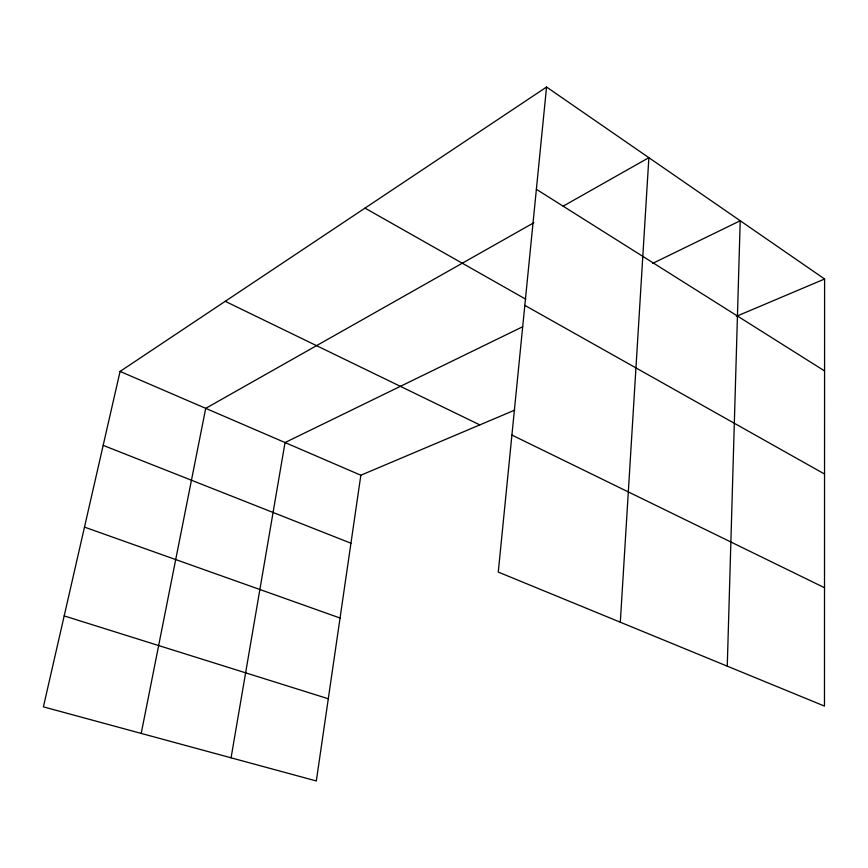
<?xml version="1.0" encoding="UTF-8"?>
<svg xmlns="http://www.w3.org/2000/svg" width="868" height="868" viewBox="0 0 868 868"><rect width="100%" height="100%" fill="white"/><g stroke="black" fill="none" stroke-linecap="round" stroke-linejoin="round"><path stroke-width="1.3" d="M824.6 279.008L824.47 706.096L498.275 572.077L546.558 87.039L824.6 279.008L736.335 316.353M727.265 666.157L740.209 220.743L652.638 263.405M620.305 622.215L648.873 157.672L563.202 206.139M514.713 410.13L360.849 475.23L316.321 780.961L43.4 706.856L120.077 371.428L546.558 87.039M231.072 757.818L285.04 442.55L522.644 326.759M141.213 733.417L205.716 408.351L533.863 222.729M64.189 615.911L328.288 698.762M84.489 527.115L340.05 618.027M103.173 445.36L350.943 543.227M120.077 371.428L360.849 475.23M225.213 301.315L479.809 424.897M511.914 435.074L824.513 587.723M524.825 305.373L824.546 474.036M364.983 208.114L525.78 299.2M536.381 189.3L824.578 370.94"/></g></svg>
